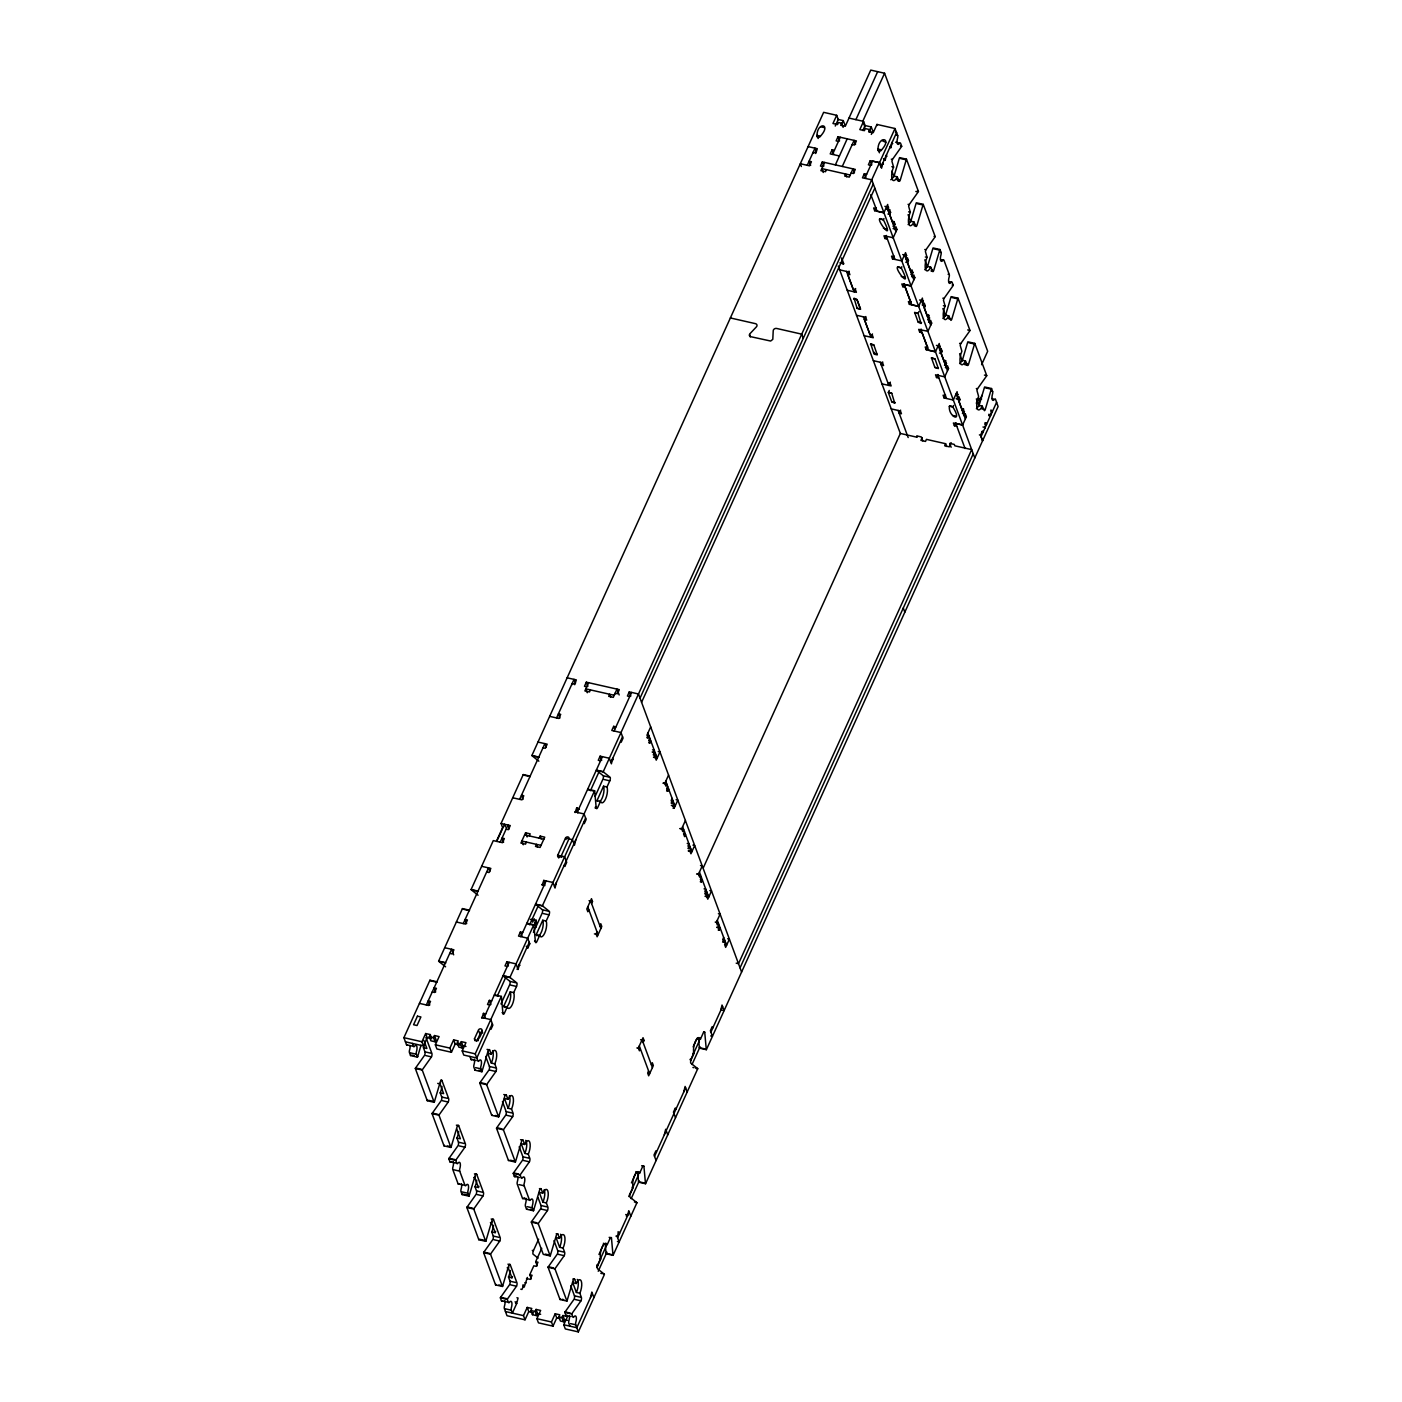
<?xml version="1.0" encoding="UTF-8"?>
<svg xmlns="http://www.w3.org/2000/svg" width="1402" height="1402" viewBox="0 0 1402 1402"><rect width="100%" height="100%" fill="white"/><g stroke="black" fill="none" stroke-linecap="round" stroke-linejoin="round"><path stroke-width="1.5" d="M730.372 317.956L755.45 323.652A2.541 2.05 -20.3 0 1 756.361 326.911L749.597 334.097L750.42 336.62L770.644 341.036L772.8 339.354L773.221 330.732A2.541 2.05 -20.3 0 1 776.638 328.454L801.716 334.149L803.276 338.32M410.067 1045.594A5.065 1.858 -77.2 0 1 409.577 1049.958A2.541 0.929 -77.2 0 0 409.437 1052.639L410.541 1055.566L417.445 1057.143A2.541 0.929 -77.2 0 0 417.691 1056.495L421.021 1045.244M424.543 1044.578A8.885 3.26 -77.2 0 1 423.439 1047.697L424.981 1051.868A2.541 0.929 -77.2 0 1 424.561 1055.32L415.605 1067.956A2.541 0.929 -77.2 0 0 415.325 1068.482L427.277 1100.728L434.182 1102.305A2.541 0.929 -77.2 0 0 434.427 1101.657L440.491 1081.187A2.541 0.929 -77.2 0 1 441.928 1080.521L448.64 1098.59A2.541 0.929 -77.2 0 1 448.219 1102.042L439.264 1114.678A2.541 0.929 -77.2 0 0 438.966 1115.203L450.936 1147.449L444.031 1145.89L432.061 1113.644A2.541 0.929 -77.2 0 1 432.359 1113.1L441.315 1100.482A2.541 0.929 -77.2 0 0 441.735 1097.03L440.175 1092.859A8.885 3.26 -77.2 0 0 441.963 1086.34M450.936 1147.449A2.541 0.929 -77.2 0 0 451.181 1146.818L457.227 1126.349A2.541 0.929 -77.2 0 1 458.682 1125.683L465.376 1143.752A2.541 0.929 -77.2 0 1 464.956 1147.204L456 1159.84A2.541 0.929 -77.2 0 0 455.72 1160.365L456.807 1163.292A2.541 0.929 -77.2 0 0 457.595 1163.59L458.542 1162.538A5.065 1.858 -77.2 0 1 460.207 1167.007L459.681 1169.215A2.541 0.929 -77.2 0 0 459.716 1171.161L464.991 1185.356A2.541 0.929 -77.2 0 0 465.779 1185.654L466.726 1184.602A5.065 1.858 -77.2 0 1 468.391 1189.071L467.865 1191.279A2.541 0.929 -77.2 0 0 467.9 1193.225L468.987 1196.169L462.082 1194.592L460.995 1191.665A2.541 0.929 -77.2 0 1 460.96 1189.72L461.486 1187.512A5.065 1.858 -77.2 0 0 461.398 1183.621M474.297 1059.211A5.065 1.858 -77.2 0 1 474.034 1064.574A2.541 0.929 -77.2 0 0 473.894 1067.255L474.98 1070.182L481.885 1071.759A2.541 0.929 -77.2 0 0 482.13 1071.11L488.176 1050.641A2.541 0.929 -77.2 0 1 489.631 1049.975L491.173 1054.146A8.885 3.26 -77.2 0 1 496.255 1051.815A8.885 3.26 -77.2 0 1 494.783 1063.873L496.343 1068.044A2.541 0.929 -77.2 0 1 495.922 1071.496L486.967 1084.132A2.541 0.929 -77.2 0 0 486.669 1084.657L498.639 1116.903L491.734 1115.344L479.764 1083.098A2.541 0.929 -77.2 0 1 480.062 1082.554L489.018 1069.936A2.541 0.929 -77.2 0 0 489.438 1066.484L485.705 1056.442M468.987 1196.169A2.541 0.929 -77.2 0 0 469.232 1195.52L475.296 1175.051A2.541 0.929 -77.2 0 1 476.733 1174.385L483.445 1192.454A2.541 0.929 -77.2 0 1 483.024 1195.906L474.069 1208.542A2.541 0.929 -77.2 0 0 473.771 1209.067L485.74 1241.313L478.836 1239.754L466.866 1207.508A2.541 0.929 -77.2 0 1 467.164 1206.964L476.119 1194.346A2.541 0.929 -77.2 0 0 476.54 1190.894L474.98 1186.723A8.885 3.26 -77.2 0 0 476.768 1180.204M498.639 1116.903A2.541 0.929 -77.2 0 0 498.884 1116.272L504.93 1095.803A2.541 0.929 -77.2 0 1 506.385 1095.137L507.927 1099.308A8.885 3.26 -77.2 0 1 512.992 1096.977A8.885 3.26 -77.2 0 1 511.537 1109.035L513.079 1113.206A2.541 0.929 -77.2 0 1 512.659 1116.658L503.704 1129.293A2.541 0.929 -77.2 0 0 503.423 1129.819L515.375 1162.065L508.47 1160.505L496.518 1128.259A2.541 0.929 -77.2 0 1 496.799 1127.716L505.754 1115.098A2.541 0.929 -77.2 0 0 506.175 1111.646L502.459 1101.604M485.74 1241.313A2.541 0.929 -77.2 0 0 485.986 1240.682L492.032 1220.213A2.541 0.929 -77.2 0 1 493.486 1219.547L500.181 1237.616A2.541 0.929 -77.2 0 1 499.76 1241.068L490.805 1253.703A2.541 0.929 -77.2 0 0 490.525 1254.229L502.477 1286.475L495.572 1284.915L483.62 1252.652A2.541 0.929 -77.2 0 1 483.9 1252.126L492.856 1239.491A2.541 0.929 -77.2 0 0 493.276 1236.056L491.734 1231.885A8.885 3.26 -77.2 0 0 493.522 1225.366M502.477 1286.475A2.541 0.929 -77.2 0 0 502.722 1285.827L508.786 1265.375A2.541 0.929 -77.2 0 1 510.223 1264.709L516.935 1282.777A2.541 0.929 -77.2 0 1 516.514 1286.23L507.559 1298.848A2.541 0.929 -77.2 0 0 507.261 1299.391L508.348 1302.318A2.541 0.929 -77.2 0 0 509.469 1302.265A5.065 1.858 -77.2 0 1 511.677 1302.143A5.065 1.858 -77.2 0 1 511.415 1307.505A2.541 0.929 -77.2 0 0 511.274 1310.187L512.361 1313.113L516.707 1303.509L518.057 1298.007L516.917 1297.761M525.855 1198.237A5.065 1.858 -77.2 0 1 525.925 1202.127L525.399 1204.336A2.541 0.929 -77.2 0 0 525.452 1206.281L526.539 1209.207L533.443 1210.767A2.541 0.929 -77.2 0 0 533.689 1210.136L539.735 1189.667A2.541 0.929 -77.2 0 1 541.19 1189.001L542.732 1193.172A8.885 3.26 -77.2 0 1 547.796 1190.841A8.885 3.26 -77.2 0 1 546.342 1202.898L547.884 1207.069A2.541 0.929 -77.2 0 1 547.463 1210.522L538.508 1223.157A2.541 0.929 -77.2 0 0 538.228 1223.683L550.18 1255.929L543.275 1254.369L531.323 1222.123A2.541 0.929 -77.2 0 1 531.603 1221.58L540.559 1208.962A2.541 0.929 -77.2 0 0 540.979 1205.51L538 1197.483M893.775 177.038L899.33 158.268A2.541 0.929 -77.2 0 1 899.576 157.62L906.481 159.197L918.433 191.443A2.541 0.929 -77.2 0 1 918.152 191.969L909.197 204.604A2.541 0.929 -77.2 0 0 908.689 206.462L910.319 212.228A8.868 3.242 -77.2 0 0 908.864 224.285A8.868 3.242 -77.2 0 0 913.929 221.954L916.119 226.511A2.541 0.929 -77.2 0 0 916.926 225.459L922.989 204.99A2.541 0.929 -77.2 0 1 923.235 204.341L916.33 202.782A2.541 0.929 -77.2 0 0 916.084 203.43L910.529 222.182M906.481 159.197A2.541 0.929 -77.2 0 0 906.235 159.846L900.189 180.297A2.541 0.929 -77.2 0 1 899.365 181.349L897.192 176.792L893.74 176.021L891.935 171.149M927.265 267.344L932.821 248.592A2.541 0.929 -77.2 0 1 933.066 247.944L939.971 249.503L941.057 252.448A2.541 0.929 -77.2 0 1 940.917 255.129A5.082 1.858 -77.2 0 0 940.654 260.492A5.082 1.858 -77.2 0 0 942.863 260.369L943.196 260.018A2.541 0.929 -77.2 0 1 943.984 260.299L949.242 274.512A2.541 0.929 -77.2 0 1 949.101 277.193A5.082 1.858 -77.2 0 0 948.839 282.556A5.082 1.858 -77.2 0 0 951.047 282.433L951.38 282.082A2.541 0.929 -77.2 0 1 952.168 282.38L953.255 285.307A2.541 0.929 -77.2 0 1 952.957 285.833L944.002 298.468A2.541 0.929 -77.2 0 0 943.493 300.326L945.123 306.092A8.868 3.242 -77.2 0 0 943.669 318.149A8.868 3.242 -77.2 0 0 948.733 315.818L950.924 320.375A2.541 0.929 -77.2 0 0 951.73 319.323L957.794 298.854A2.541 0.929 -77.2 0 1 958.039 298.205L951.134 296.646A2.541 0.929 -77.2 0 0 950.889 297.294L945.334 316.046M939.971 249.503A2.541 0.929 -77.2 0 0 939.726 250.152L933.679 270.621A2.541 0.929 -77.2 0 1 932.856 271.673L930.683 267.116L927.23 266.327L924.812 259.843M962.087 361.208L967.625 342.456A2.541 0.929 -77.2 0 1 967.871 341.808L974.776 343.367L986.745 375.631A2.541 0.929 -77.2 0 1 986.447 376.157L977.492 388.792A2.541 0.929 -77.2 0 0 976.984 390.65L978.614 396.415A8.868 3.242 -77.2 0 0 977.159 408.473A8.868 3.242 -77.2 0 0 982.224 406.142L984.414 410.698A2.541 0.929 -77.2 0 0 985.22 409.647L991.284 389.178A2.541 0.929 -77.2 0 1 991.529 388.529L984.625 386.97A2.541 0.929 -77.2 0 0 984.379 387.618L978.824 406.37M974.776 343.367A2.541 0.929 -77.2 0 0 974.53 344.016L968.484 364.485A2.541 0.929 -77.2 0 1 967.66 365.536L965.487 360.98L962.035 360.191L959.634 353.707M474.454 1038.829C476.855 1044.805 482.498 1032.888 481.902 1030.785A1.91 1.542 -20.3 0 0 480.868 1028.858A1.91 1.542 -20.3 0 0 478.45 1030.014L474.454 1038.829L475.225 1040.915M407.316 1045.068A2.541 0.929 -77.2 0 1 406.527 1044.77L403.899 1037.673L429.958 980.191L436.863 981.768A2.541 0.929 -77.2 0 1 436.986 982.241M445.591 966.819L438.808 961.422A2.541 0.929 -77.2 0 1 438.633 961.106L462.45 908.601L469.355 910.161A2.541 0.929 -77.2 0 1 469.46 910.652M478.064 895.23L471.282 889.832A2.541 0.929 -77.2 0 1 471.107 889.516L493.294 840.604L502.494 842.69L504.352 838.589L502.056 838.063L503.598 842.234M496.553 840.972L502.599 827.636L501.057 823.465L523.244 774.57L530.149 776.13A2.541 0.929 -77.2 0 1 530.254 776.62M538.859 761.181L532.094 755.783A2.541 0.929 -77.2 0 1 531.901 755.485L823.64 112.335L836.696 115.297L838.238 119.468L835.259 126.04M496.746 841.393L504.51 824.253L505.544 827.04M426.348 1004.971L451.602 949.277L453.67 954.832M463.273 923.567L488.527 867.873L489.911 871.588M500.199 842.181L507.962 825.042L509.347 828.74M519.634 799.333L544.887 743.638L546.254 747.354M556.541 717.947L574.031 679.392L575.468 683.247M807.237 165.313L815 148.174L816.385 151.872M820.45 136.169L816.998 135.398A1.91 1.542 -20.3 0 0 818.014 137.326A1.91 1.542 -20.3 0 0 820.45 136.169C832.034 123.674 817.173 121.536 816.998 135.398L818.155 138.518M574.732 684.719L576.345 679.9L567.127 677.814M815.701 153.501L817.313 148.7L808.095 146.597M836.696 115.297L832.963 123.516L837.555 124.55L838.501 122.5L841.603 123.201L843.145 127.372M405.441 1041.844L423.474 1045.927L421.932 1041.756L425.665 1033.537L430.256 1034.571L431.29 1037.357M610.641 697.039L609.625 694.253L608.678 696.303L613.287 697.355L615.145 693.236L617.458 693.762L619.316 689.644L586.334 682.178L584.459 686.279L586.772 686.805M851.154 172.989L853.45 173.515L855.308 169.397L822.326 161.931L820.45 166.032L822.764 166.558M841.603 123.201L840.674 125.269L845.266 126.303L870.765 70.1L884.574 73.237L987.674 351.271L981.593 364.713M423.474 1045.927L427.207 1037.708L425.665 1033.537M841.796 123.902L843.285 120.607L837.695 119.345M588.612 682.686L584.897 690.923L589.506 691.957L590.435 689.907M824.604 162.439L820.889 170.676L825.498 171.71L826.426 169.66M492.347 1023.758L476.803 1058.019L463.747 1055.058L462.204 1050.887L465.937 1042.667L461.328 1041.633L462.87 1045.804L461.941 1047.855L458.84 1047.154L457.297 1042.983L458.226 1040.915L453.617 1039.881L455.177 1044.052L451.444 1052.271L436.898 1048.976L435.356 1044.805L439.089 1036.586L434.48 1035.535L436.022 1039.706L435.093 1041.756L430.87 1040.81L429.327 1036.639L430.256 1034.571M834.383 150.294L832.087 149.769L830.212 153.887L839.43 155.972M852.241 144.511L854.537 145.037L856.412 140.919L837.993 136.748L836.135 140.866L838.431 141.392M832.525 154.413L840.289 137.273M529.237 835.907L530.184 833.857L525.575 832.806L520.913 843.093L525.522 844.144L526.451 842.076M435.093 1041.756L433.551 1037.585L434.48 1035.535M835.382 164.893L847.194 138.833M855.903 119.643L877.67 71.66M842.287 166.452L854.098 140.41L855.553 144.301M884.574 73.237L862.808 121.22L864.981 127.056M848.999 118.083L863.544 121.378L859.812 129.597L864.421 130.649L865.349 128.598L869.573 129.545L870.607 132.331M539.227 838.168L540.156 836.118L544.747 837.169L540.085 847.439L535.494 846.405L536.423 844.337L537.457 847.123M862.843 130.491L865.087 125.549L863.544 121.378M451.444 1052.271L449.902 1048.1L453.617 1039.881M869.573 129.545L868.644 131.613L873.236 132.647L876.969 124.427L895.002 128.511L897.683 135.486A2.541 0.929 -77.2 0 1 897.56 138.167A5.082 1.858 -77.2 0 0 897.28 143.53A5.082 1.858 -77.2 0 0 899.506 143.407A2.541 0.929 -77.2 0 1 900.61 143.355L901.696 146.281A2.541 0.929 -77.2 0 1 901.398 146.807L892.443 159.442A2.541 0.929 -77.2 0 0 891.935 161.3L893.582 167.066A8.868 3.242 -77.2 0 0 892.128 179.123A8.868 3.242 -77.2 0 0 897.192 176.792M869.03 131.876L871.255 126.951L865.034 125.532M871.308 134.417L872.815 131.122L871.255 126.951M461.941 1047.855L460.399 1043.684L461.328 1041.633M481.85 1018.185L483.445 1013.383L485.758 1013.909M491.664 1000.888L489.368 1000.362L487.493 1004.463L489.789 1004.989M516.97 969.185L518.127 969.448L516.059 963.893L506.858 961.807L504.983 965.908L507.279 966.434M522.683 932.505L520.37 931.979L518.512 936.098L527.713 938.183L529.781 943.739L527.906 947.857L526.766 947.594M542.171 885.205L543.766 880.403L552.984 882.489L555.034 888.062L556.384 882.559M575.118 812.564L576.73 807.745L579.412 809.322M612.744 758.324L611.395 763.827L609.327 758.254L600.126 756.169L598.268 760.287L600.564 760.813M615.951 726.867L613.655 726.359L611.78 730.46L620.998 732.563L623.049 738.118L621.191 742.236L620.683 740.834M741.588 972.042L638.488 693.99L629.27 691.905L627.413 696.023L629.708 696.549M866.646 174.234L864.333 173.725L862.475 177.826L871.746 179.789L974.793 457.963M882.927 162.72L881.578 168.222L879.51 162.65L870.239 160.704L868.381 164.805L870.677 165.331M483.883 1018.01L509.154 962.315M520.808 936.624L546.079 880.929M557.733 855.22L565.514 838.081A1.91 1.542 -20.3 0 1 567.933 836.941A1.91 1.542 -20.3 0 1 568.967 838.869L561.186 856.009A1.91 1.542 -20.3 0 1 558.767 857.165A1.91 1.542 -20.3 0 1 557.733 855.22L564.638 856.797L566.706 862.353L564.831 866.471L564.323 865.069M577.168 812.389L602.422 756.694M614.094 730.985L631.583 692.43M864.841 178.229L872.605 161.09L879.51 162.65L880.999 166.961L896.597 132.559L895.457 132.296M881.507 149.874L878.055 149.103A1.91 1.542 -20.3 0 0 879.019 151.153A1.91 1.542 -20.3 0 0 881.437 150.014C893.021 137.501 878.16 135.381 877.985 149.225L879.422 152.8M544.852 885.608L543.766 880.403M577.817 812.95L576.73 807.745M476.733 1041.371L481.009 1031.96M497.552 995.49L506.227 976.353M529.606 924.812L538.578 905.026M590.452 790.693L599.425 770.907M534.232 918.731L532.672 922.166L531.638 919.379M481.885 1071.759L480.798 1068.815A2.541 0.929 -77.2 0 1 480.939 1066.133A5.065 1.858 -77.2 0 0 481.201 1060.771A5.065 1.858 -77.2 0 0 478.993 1060.893A2.541 0.929 -77.2 0 1 477.889 1060.963L475.243 1053.848L501.32 996.384L494.415 994.807A2.541 0.929 -77.2 0 1 494.52 995.297L498.358 996.174M513.728 992.616L510.275 991.827L503.739 1006.233L507.191 1007.004A8.885 3.26 -77.2 0 0 512.256 1004.673A8.885 3.26 -77.2 0 0 513.728 992.616L516.514 986.447A2.541 0.929 -77.2 0 0 516.935 982.995L510.17 977.597A2.541 0.929 -77.2 0 1 509.977 977.299L533.794 924.777L526.889 923.217A2.541 0.929 -77.2 0 1 526.994 923.708L532.76 925.005M536.16 926.95L534.653 922.884L536.055 919.8M546.202 921.026L542.749 920.238L536.212 934.626L539.665 935.414A8.885 3.26 -77.2 0 0 544.747 933.084A8.885 3.26 -77.2 0 0 546.202 921.026L549.006 914.858A2.541 0.929 -77.2 0 0 549.409 911.405L542.644 906.007A2.541 0.929 -77.2 0 1 542.451 905.692L594.588 790.746L587.683 789.186A2.541 0.929 -77.2 0 1 587.806 789.659L593.554 790.973M606.996 786.978L603.543 786.207L597.024 800.595L600.477 801.383A8.885 3.26 -77.2 0 0 605.541 799.052A8.885 3.26 -77.2 0 0 606.996 786.978L609.8 780.809A2.541 0.929 -77.2 0 0 610.221 777.374L603.438 771.976A2.541 0.929 -77.2 0 1 603.263 771.661L895.002 128.511M500.952 1003.972L509.609 984.887A2.541 0.929 -77.2 0 0 510.03 981.435L503.265 976.037A2.541 0.929 -77.2 0 1 503.073 975.722L509.977 977.299M533.426 932.383L542.101 913.28A2.541 0.929 -77.2 0 0 542.504 909.828L535.739 904.448A2.541 0.929 -77.2 0 1 535.546 904.132L542.451 905.692M595.096 796.441L602.895 779.249A2.541 0.929 -77.2 0 0 603.316 775.797L596.533 770.399A2.541 0.929 -77.2 0 1 596.358 770.101L603.263 771.661M517.601 968.063L529.255 942.354M554.526 886.66L585.615 818.12M610.886 762.425L622.541 736.733M640.031 698.161L873.236 184.083M518.127 969.448L519.476 963.945M883.996 160.073L885.153 160.336L886.502 154.833M889.744 147.403L890.901 147.648L892.25 142.145M641.573 702.332L874.778 188.254M507.191 1007.004L504.405 1013.173A2.541 0.929 -77.2 0 1 502.95 1013.839L501.425 996.857A2.541 0.929 -77.2 0 0 501.32 996.384M539.665 935.414L536.878 941.583A2.541 0.929 -77.2 0 1 535.424 942.249L533.899 925.267A2.541 0.929 -77.2 0 0 533.794 924.777M600.477 801.383L597.673 807.552A2.541 0.929 -77.2 0 1 596.218 808.218L595.079 807.955M888.412 209.301L889.569 209.564L888.623 211.632L887.676 204.464L883.873 212.824L874.673 210.738L876.075 207.654M847.229 290.249L856.429 292.335L855.395 289.548L853.099 289.04L847.614 274.214L849.016 271.129M650.686 726.902L646.953 735.121L647.987 737.908L646.83 737.645M647.987 737.908L648.916 735.857L647.759 735.594M883.348 219.921C869.643 211.614 897.473 248.101 883.4 219.799L883.961 218.554M649.774 738.171L648.846 740.221L649.88 743.007L648.723 742.745M855.641 288.532L854.151 291.809L846.58 271.427M649.88 743.007L650.808 740.939L649.073 740.554M892.881 221.358L894.02 221.621L893.092 223.672L889.657 214.401L890.585 212.35L889.569 209.564M887.291 239.059L884.977 238.533L886.379 235.448M653.192 754.784L654.348 755.047L653.314 752.278L654.243 750.21L652.526 749.825M654.348 755.047L655.277 752.997L654.121 752.734M893.162 237.849L896.947 229.49L895.913 226.721L894.984 228.771L894.125 226.458L895.054 224.39L894.02 221.621M658.239 751.525L659.956 751.928L656.241 760.147L655.207 757.378L656.136 755.31M588.77 909.688L587.841 911.756L586.807 908.969L591.486 898.682L592.503 901.468L591.574 903.519M864.088 335.674L873.288 337.759L872.254 334.973L869.959 334.447L864.438 319.621L865.84 316.537M901.819 260.895L892.548 258.932L893.95 255.847M597.024 931.944L596.095 933.995L597.129 936.781L601.791 926.494L600.757 923.708L599.828 925.776M662.953 783.175L666.791 784.051L665.862 786.101L664.828 783.315L668.561 775.096M901.749 261.017L905.534 252.658L906.568 255.444L905.639 257.495L906.498 259.826L907.427 257.758L908.461 260.544L907.532 262.595L910.967 271.865L911.896 269.815L912.93 272.584L912.001 274.652L912.86 276.965L911.703 276.702M901.223 268.115L901.837 266.748M872.482 333.939L870.992 337.234L863.422 316.834M667.65 786.364L666.721 788.415L667.755 791.201L666.598 790.938M667.755 791.201L668.684 789.151L666.949 788.748M922.183 304.97L923.34 305.233L922.376 298.083L918.608 306.442L909.407 304.339L908.373 301.57L910.669 302.096L905.166 287.252L902.853 286.727L904.255 283.642M672.119 798.404L671.19 800.472L672.206 803.241L671.067 802.978M874.445 352.358L874.392 354.233L877.266 354.881L873.814 344.91L870.695 343.7L873.884 353.602L877.337 354.373M672.206 803.241L673.153 801.19L671.996 800.928M672.96 808.078L674.099 808.341L673.083 805.572L674.012 803.504M912.86 276.965L913.789 274.915L914.823 277.684L911.037 286.043L901.819 283.958L902.853 286.727M674.099 808.341L677.832 800.121L676.115 799.736M882.699 361.944L881.297 365.028L883.593 365.554L882.559 362.785L873.358 360.682M909.407 304.339L910.809 301.255M679.795 828.582L683.633 829.458L682.704 831.509L681.67 828.74L685.42 820.52M919.011 311.472L918.082 313.522L921.061 323.494L918.17 322.215L914.612 312.383L917.977 313.329L914.63 312.751M684.491 831.772L683.563 833.84L684.579 836.608L685.525 834.558L683.79 834.172M923.34 305.233L924.268 303.183L925.302 305.951L924.374 308.019L927.809 317.29L928.737 315.222L927.581 314.959M890.358 382.133L888.85 385.427L880.263 362.259M889.254 390.457L888.325 392.525L891.76 401.796L894.756 403.268L891.672 393.103L888.29 392.332L891.777 393.296M939.953 348.327L941.11 348.59L940.181 350.64L939.217 343.49L935.432 351.849L926.231 349.764L925.197 346.977L927.493 347.503L922.008 332.677L919.712 332.151L921.114 329.067M687.909 848.403L689.048 848.666L689.994 846.598L688.838 846.352M928.545 322.127L929.701 322.372L928.737 315.222M692.956 845.143L694.673 845.529L690.941 853.765L689.907 850.979L690.853 848.929M929.701 322.372L930.63 320.322L931.664 323.108L927.896 331.468M926.231 349.764L927.633 346.68M900.575 410.138L899.173 413.222L901.468 413.748L900.434 410.979L891.234 408.876M696.636 874.007L700.474 874.866L699.545 876.933L698.511 874.147L702.244 865.928L700.509 865.525M703.296 867.82L900.347 433.446L838.256 266.012M538.088 1258.155L533.005 1254.107A2.541 0.929 -77.2 0 1 533.426 1250.654L538.631 1239.193M700.281 881.77L701.421 882.033L702.367 879.965L700.632 879.58M944.422 360.384L945.579 360.647L944.65 362.697L941.215 353.427L942.144 351.376L941.11 348.59M522.666 1285.073L523.805 1285.336L521.947 1289.454L520.79 1289.192M527.397 1277.45L524.33 1286.721L523.174 1286.458M938.832 378.084L936.536 377.559L937.938 374.474M531.323 1278.904L529.763 1274.733L533.812 1265.813L536.107 1266.339L537.982 1262.221L535.669 1261.712L541.75 1248.306M704.75 893.81L705.889 894.073L706.836 892.022L705.679 891.76M945.386 367.534L946.543 367.797L945.579 360.647M709.798 890.55L711.515 890.953L707.782 899.173L706.748 896.386L707.695 894.336L706.538 894.073M946.543 367.797L947.472 365.729L948.506 368.516L944.72 376.875L935.502 374.79L936.536 377.559M643.132 1042.545L644.061 1040.494L643.027 1037.708L638.366 1047.995L639.4 1050.781L640.328 1048.714L636.876 1047.942M504.773 1300.565A5.065 1.858 -77.2 0 1 504.51 1305.928A2.541 0.929 -77.2 0 0 504.37 1308.609L506.998 1315.724L525.031 1319.808L523.489 1315.637L527.222 1307.418L531.814 1308.452L530.885 1310.519L532.427 1314.69L536.651 1315.637L537.579 1313.586L536.037 1309.415L540.646 1310.449L536.913 1318.686L538.456 1322.857L553.001 1326.152L556.734 1317.933L555.192 1313.762L559.784 1314.796L558.855 1316.864L560.397 1321.017L563.499 1321.736L564.445 1319.668L562.885 1315.497L567.495 1316.548L563.762 1324.767L565.304 1328.938L578.36 1331.9L604.42 1274.436A2.541 0.929 -77.2 0 0 604.244 1274.12L597.462 1268.722A2.541 0.929 -77.2 0 1 597.883 1265.27L600.669 1259.101A8.885 3.26 -77.2 0 1 602.141 1247.044A8.885 3.26 -77.2 0 1 607.206 1244.713L610.01 1238.544A2.541 0.929 -77.2 0 1 611.447 1237.878L612.972 1254.86A2.541 0.929 -77.2 0 0 613.077 1255.333L606.172 1253.774A2.541 0.929 -77.2 0 1 606.067 1253.283L605.313 1244.801M922.148 437.634L920.904 440.368L925.513 441.42L926.442 439.369L945.631 443.715L946.648 446.502M525.031 1319.808L528.764 1311.589L527.222 1307.418M956.9 398.589L958.057 398.834L957.093 391.684L953.307 400.043L944.107 397.958L945.491 394.873M532.427 1314.69L533.356 1312.622M536.651 1315.637L535.108 1311.466L536.037 1309.415M648.583 1070.97L647.654 1073.021L648.67 1075.807L653.35 1065.52L652.316 1062.734L651.369 1064.801M717.193 922.814L718.35 923.077L717.403 925.127L716.369 922.341L720.102 914.122L718.385 913.736M952.834 407.001L949.382 406.23C948.032 416.797 963.507 423.825 952.834 407.001L953.535 405.458M718.157 929.964L719.296 930.227L718.262 927.441L719.208 925.39M958.057 398.834L958.986 396.784L960.019 399.57L959.091 401.62L962.526 410.891L963.454 408.841L962.298 408.578M719.296 930.227L720.225 928.159L716.772 927.388M945.631 443.715L944.685 445.766L949.294 446.817L951.152 442.699M956.707 426.278L954.412 425.752L955.813 422.668M723.677 937.43L722.731 939.498L723.765 942.267L722.608 942.004M553.001 1326.152L551.459 1321.981L555.192 1313.762M723.765 942.267L724.694 940.216L723.555 939.953M964.19 413.678L965.347 413.94L964.401 415.991L963.454 408.841M954.412 425.752L953.378 422.983L962.578 425.069L966.381 416.709L965.347 413.94M976.283 403.233L978.526 398.308L981.61 398.992M563.499 1321.736L561.957 1317.565L562.885 1315.497M978.298 403.496L982.031 395.276M598.969 1254.475L603.754 1243.924A8.885 3.26 -77.2 0 0 603.403 1243.223M631.443 1182.885L636.228 1172.335A8.885 3.26 -77.2 0 0 635.895 1171.634M693.114 1046.926L697.039 1038.304L700.492 1039.075L703.278 1032.906A2.541 0.929 -77.2 0 1 704.733 1032.24L706.257 1049.222A2.541 0.929 -77.2 0 0 706.363 1049.712L699.458 1048.135A2.541 0.929 -77.2 0 1 699.353 1047.662L698.582 1039.162M596.691 1267.11L606.242 1246.045M628.727 1196.502L638.593 1174.736M690.467 1060.385L699.423 1040.617M637.787 1173.211L638.541 1181.693A2.541 0.929 -77.2 0 0 638.646 1182.184L645.551 1183.744A2.541 0.929 -77.2 0 1 645.446 1183.253L643.921 1166.271A2.541 0.929 -77.2 0 0 642.484 1166.937L639.68 1173.106A8.885 3.26 -77.2 0 0 634.615 1175.437A8.885 3.26 -77.2 0 0 633.161 1187.512L630.357 1193.68A2.541 0.929 -77.2 0 0 629.936 1197.115L636.718 1202.513A2.541 0.929 -77.2 0 1 636.894 1202.828L613.077 1255.333M645.551 1183.744L697.705 1068.797A2.541 0.929 -77.2 0 0 697.513 1068.482L690.73 1063.084A2.541 0.929 -77.2 0 1 691.151 1059.649L693.955 1053.48A8.885 3.26 -77.2 0 1 695.41 1041.406A8.885 3.26 -77.2 0 1 700.492 1039.075M598.233 1271.264L606.926 1252.144M631.163 1198.692L639.242 1180.887M692.01 1064.556L700.089 1046.768M617.441 1241.541L619.158 1241.944L617.09 1236.371L618.965 1232.27L617.809 1232.007M626.256 1215.92L627.413 1216.182L628.762 1210.68L630.812 1216.235M982.609 440.701L980.559 435.146L982.416 431.027L982.942 432.429L981.786 432.166M984.642 428.644L985.992 423.141L984.852 422.896M988.673 415.588L990.39 415.973L991.74 410.471L990.601 410.208M592.345 1293.45L576.8 1327.729L563.762 1324.767M617.616 1237.773L629.27 1212.064M654.541 1156.37L685.631 1087.829M710.902 1032.135L722.556 1006.426M740.046 967.871L973.233 453.792M996.612 402.269L981.014 436.653L982.557 440.824M706.363 1049.712L998.101 406.562L995.525 399.325A2.541 0.929 -77.2 0 0 994.737 399.044L994.421 399.395A5.082 1.858 -77.2 0 1 992.213 399.517A5.082 1.858 -77.2 0 1 992.476 394.155A2.541 0.929 -77.2 0 0 992.616 391.473L991.529 388.529M930.683 267.116A8.885 3.26 -77.2 0 1 925.6 269.447A8.885 3.26 -77.2 0 1 927.072 257.372L925.425 251.624A2.541 0.929 -77.2 0 1 925.933 249.766L934.906 237.131A2.541 0.929 -77.2 0 0 935.187 236.605L923.235 204.359M425.928 1037.375L431.886 1053.428A2.541 0.929 -77.2 0 1 431.465 1056.88L422.51 1069.516A2.541 0.929 -77.2 0 0 422.23 1070.041L434.182 1102.305M965.487 360.98A8.868 3.242 -77.2 0 1 960.423 363.311A8.868 3.242 -77.2 0 1 961.877 351.254L960.23 345.488A2.541 0.929 -77.2 0 1 960.738 343.63L969.711 330.995A2.541 0.929 -77.2 0 0 969.991 330.469L958.039 298.223M451.006 1161.662L450.69 1162.013A2.541 0.929 -77.2 0 1 449.902 1161.732L448.815 1158.788A2.541 0.929 -77.2 0 1 449.096 1158.262L458.051 1145.627A2.541 0.929 -77.2 0 0 458.472 1142.192L456.929 1138.021A8.885 3.26 -77.2 0 0 458.699 1131.502M516.094 1175.595L515.13 1176.629A2.541 0.929 -77.2 0 1 514.341 1176.348L513.255 1173.404A2.541 0.929 -77.2 0 1 513.553 1172.878L522.508 1160.243A2.541 0.929 -77.2 0 0 522.928 1156.808L519.196 1146.766M528.274 1154.197L524.821 1153.408L521.211 1143.681L524.663 1144.47A8.885 3.26 -77.2 0 1 529.746 1142.139A8.885 3.26 -77.2 0 1 528.274 1154.197L529.833 1158.367A2.541 0.929 -77.2 0 1 529.413 1161.82L520.457 1174.455A2.541 0.929 -77.2 0 0 520.16 1174.981L521.246 1177.908A2.541 0.929 -77.2 0 0 522.035 1178.188L522.999 1177.154A5.065 1.858 -77.2 0 1 524.646 1181.623L524.12 1183.831A2.541 0.929 -77.2 0 0 524.173 1185.777L529.43 1199.972A2.541 0.929 -77.2 0 0 530.219 1200.27L531.183 1199.218A5.065 1.858 -77.2 0 1 532.83 1203.687L532.304 1205.895A2.541 0.929 -77.2 0 0 532.357 1207.841L533.443 1210.767M507.209 1302.055L501.443 1300.758L500.356 1297.814A2.541 0.929 -77.2 0 1 500.654 1297.288L509.609 1284.653A2.541 0.929 -77.2 0 0 510.03 1281.218L508.488 1277.047A8.885 3.26 -77.2 0 0 510.258 1270.527M578.36 1331.9L575.714 1324.802A2.541 0.929 -77.2 0 1 575.854 1322.121A5.065 1.858 -77.2 0 0 576.117 1316.758A5.065 1.858 -77.2 0 0 573.909 1316.881A2.541 0.929 -77.2 0 1 572.805 1316.934L571.718 1314.007A2.541 0.929 -77.2 0 1 571.998 1313.464L580.954 1300.846A2.541 0.929 -77.2 0 0 581.374 1297.393L579.832 1293.222A8.885 3.26 -77.2 0 0 581.287 1281.165A8.885 3.26 -77.2 0 0 576.222 1283.496L574.68 1279.325A2.541 0.929 -77.2 0 0 573.225 1279.991L567.179 1300.443A2.541 0.929 -77.2 0 1 566.934 1301.091L560.029 1299.531L548.059 1267.268A2.541 0.929 -77.2 0 1 548.357 1266.742L557.313 1254.107A2.541 0.929 -77.2 0 0 557.733 1250.672L554 1240.63M563.078 1248.06L559.626 1247.272L556.033 1237.545L559.486 1238.334A8.885 3.26 -77.2 0 1 564.55 1236.003A8.885 3.26 -77.2 0 1 563.078 1248.06L564.638 1252.231A2.541 0.929 -77.2 0 1 564.217 1255.684L555.262 1268.319A2.541 0.929 -77.2 0 0 554.964 1268.845L566.934 1301.091M571.07 1316.548L565.9 1315.374L564.813 1312.43A2.541 0.929 -77.2 0 1 565.094 1311.904L574.049 1299.268A2.541 0.929 -77.2 0 0 574.47 1295.834L570.754 1285.792M459.19 1183.744L458.875 1184.077A2.541 0.929 -77.2 0 1 458.086 1183.796L452.811 1169.601A2.541 0.929 -77.2 0 1 452.776 1167.656L453.302 1165.43A5.065 1.858 -77.2 0 0 453.214 1161.539M524.278 1197.659L523.314 1198.692A2.541 0.929 -77.2 0 1 522.525 1198.412L517.268 1184.199A2.541 0.929 -77.2 0 1 517.215 1182.272L517.741 1180.046A5.065 1.858 -77.2 0 0 517.881 1177.172M896.544 135.223L897.683 135.486M895.615 142.215L899.453 143.092M820.889 126.828L824.341 127.6M881.928 140.533L885.766 142.356M891.619 143.284L892.759 143.547M900.54 146.018L901.696 146.281M900.487 158.531L906.235 159.828M885.871 155.955L887.01 156.218M891.304 159.18L892.443 159.442M883.488 158.689L885.153 160.336M882.296 163.841L883.435 164.104M891.847 166.68L893.582 167.066M815.438 152.8L813.142 152.275L813.528 153.326M896.737 179.526L899.033 180.034M897.578 180.7L898.735 180.963M850.19 175.04L821.817 168.608L823.254 172.499M917.294 191.18L918.433 191.443M915.856 191.461L916.996 191.706M917.223 203.693L922.989 204.99M908.04 204.341L909.197 204.604M884.872 206.374L888.693 207.251M908.601 211.825L910.319 212.228M886.625 209.038L887.764 209.301M875.952 208.477L873.639 207.952L874.673 210.738M889.446 212.088L890.585 212.35M883.943 212.701L877.039 211.124L870.8 194.615M887.939 214.015L889.657 214.401M908.075 214.681L910.476 221.166L913.929 221.954M913.473 224.67L915.769 225.196M914.332 225.862L915.471 226.125M879.948 219.01L883.4 219.799M893.915 224.145L895.054 224.39M892.969 226.195L894.125 226.458M934.03 236.342L935.187 236.605M893.109 228.631L896.947 229.49M883.4 228.281L886.853 229.052M893.214 237.727L883.961 235.764L884.977 238.533M933.977 248.855L939.726 250.152M939.901 252.185L941.057 252.448M924.794 249.503L925.933 249.766M940.532 259.528L942.827 260.053M925.338 256.987L927.072 257.39M902.73 254.568L906.568 255.444M893.81 256.671L891.514 256.145L892.548 258.932M907.304 260.281L908.461 260.544M905.797 262.209L907.532 262.595M931.366 270.095L932.523 270.358M948.085 274.249L949.242 274.512M931.068 271.024L932.225 271.287M897.823 267.204L901.276 267.992C915.488 296.05 887.413 260.457 901.118 267.922M911.773 272.339L912.93 272.584M948.716 281.592L951.012 282.117M910.844 274.389L912.001 274.652M952.098 285.044L953.255 285.307M913.666 277.421L914.823 277.684M901.258 276.474L904.711 277.245M840.219 262.77L843.689 263.909L840.306 262.963M911.09 285.92L904.185 284.343L911.738 304.742L918.643 306.302M839.675 269.867L848.893 271.953L849.91 274.722L847.614 274.214M952.028 297.557L957.794 298.854M942.845 298.205L944.002 298.468M919.572 299.993L923.41 300.852M943.406 305.689L945.123 306.092M924.146 305.689L925.302 305.951M942.88 308.545L945.281 315.029L948.733 315.818M948.278 318.534L950.591 319.06M853.608 298.906L857.06 299.695L860.513 309.316L857.13 308.37L854.063 298.205L856.955 299.502L860.495 308.966L857.06 308.177M928.615 317.746L929.771 318.009M927.686 319.796L928.843 320.059M967.695 329.943L969.991 330.469M930.507 322.846L931.664 323.108M918.1 321.882L921.552 322.67M856.499 315.275L865.717 317.36L866.734 320.147L864.438 319.621M927.931 331.328L918.678 329.365L919.712 332.151M968.782 342.719L974.53 344.016M959.599 343.367L960.738 343.63M936.413 345.4L940.251 346.276M940.987 351.113L942.144 351.376M935.484 351.727L928.58 350.149L921.026 329.768M939.48 353.041L941.215 353.427M965.032 363.696L967.327 364.222M964.734 364.625L967.029 365.151M870.449 344.331L873.902 345.102M945.456 363.153L946.613 363.416M944.527 365.221L945.684 365.484M984.432 375.105L986.745 375.631M947.349 368.253L948.506 368.516M934.906 358.947L931.436 357.808L934.889 367.429L938.394 368.078M985.518 387.881L991.284 389.178M991.459 391.211L992.616 391.473M976.335 388.529L977.492 388.792M992.073 398.554L993.229 398.816M956.97 394.207L958.127 394.47M887.834 382.641L890.13 383.167L891.164 385.953L881.946 383.868M945.369 395.697L943.073 395.171L944.107 397.958M956.182 398.694L960.019 399.57M976.37 398.869L978.771 405.353L982.224 406.142M981.768 408.858L984.081 409.384M991.109 411.592L992.266 411.855L991.74 410.471M988.725 414.326L989.882 414.589M963.332 411.347L964.488 411.61M962.403 413.415L963.542 413.678M965.224 416.447L966.381 416.709M952.817 415.5L956.269 416.271M891.76 401.796L895.212 402.567M984.782 424.14L986.517 424.543L985.992 423.141M982.977 426.997L984.134 427.26M962.648 424.946L955.743 423.369L965.067 448.535M979.402 434.883L980.559 435.146M900.347 433.446L917.223 437.266L916.698 435.882L921.307 436.933L922.744 440.824M574.47 684.018L572.174 683.493L572.559 684.544M549.637 716.369L558.855 718.455L560.712 714.354L558.417 713.828L559.959 717.999M652.158 752.015L653.314 752.278M654.051 757.115L655.207 757.378M653.49 757.255L657.17 758.096L647.882 733.071M537.982 742.079L547.183 744.164L545.325 748.282L543.03 747.757M612.113 759.446L613.27 759.709M663.672 783.052L664.828 783.315M531.901 755.485L538.806 757.045A2.541 0.929 -77.2 0 0 538.999 757.36L533.233 756.046M597.69 770.662L603.438 771.976M603.316 775.797L609.064 777.111M604.052 779.512L609.8 780.809M671.926 805.309L673.083 805.572M671.348 805.449L675.045 806.29L665.757 781.264M527.958 776.095L523.349 775.043A2.541 0.929 -77.2 0 0 523.244 774.57M595.377 807.026L596.516 807.289M680.513 828.477L681.67 828.74M512.711 797.773L521.93 799.859L523.787 795.74L521.491 795.214L523.034 799.385M574.873 811.863L584.073 813.949L586.141 819.504L584.266 823.622L583.758 822.238M687.225 843.426L688.96 843.829L688.032 845.879L689.048 848.666M688.768 850.716L689.907 850.979M688.207 850.874L691.887 851.715L682.616 826.689M501.057 823.465L510.275 825.568L508.4 829.669L506.104 829.143M697.355 873.884L698.511 874.147M524.681 834.873L543.853 839.22M700.176 876.933L701.333 877.196L700.404 879.247L701.421 882.033M541.049 845.388L521.877 841.042L523.244 844.758M704.067 888.85L705.802 889.236L704.873 891.304L705.889 894.073M705.609 896.123L706.748 896.386M705.031 896.281L708.711 897.122L699.44 872.097M481.622 866.313L490.84 868.399L488.965 872.517L486.669 871.991M715.23 922.078L716.369 922.341M541.908 884.522L544.204 885.048M717.123 927.178L718.262 927.441M589.05 900.68L592.503 901.468M727.656 938.744L729.39 939.147L725.658 947.366L724.624 944.58L725.553 942.53L724.413 942.267M471.107 889.516L478.012 891.076A2.541 0.929 -77.2 0 0 478.187 891.392L472.439 890.095M536.896 904.693L542.644 906.007M542.504 909.828L548.27 911.142M543.24 913.543L549.006 914.858M736.19 963.174L738.503 963.7L971.691 449.621L954.815 445.801L954.289 444.399L949.697 443.365L951.134 447.256M530.412 919.379L535.932 920.623L536.966 923.41L534.653 922.884M594.395 933.89L598.076 934.731L587.771 906.919M463.694 909.355L462.555 909.092A2.541 0.929 -77.2 0 0 462.45 908.601M464.465 909.53L468.303 910.389M456.369 922.008L465.569 924.093L467.444 919.975L465.131 919.449L466.673 923.62M534.565 941.057L535.722 941.32M528.624 943.493L529.781 943.739M526.241 946.21L527.906 947.857M722.38 1010.211L724.098 1010.597L722.03 1005.041L720.681 1010.544M444.697 947.717L453.915 949.802L452.04 953.903L449.744 953.395M518.828 965.084L519.984 965.33M438.633 961.106L445.538 962.683A2.541 0.929 -77.2 0 0 445.713 962.981L439.965 961.684M504.405 976.3L510.17 977.597M510.03 981.435L515.796 982.732M711.603 1027.754L712.759 1028.016L712.251 1026.632L710.376 1030.75L712.444 1036.306L710.709 1035.92M510.766 985.133L516.514 986.447M703.576 1031.977L704.733 1032.24M435.829 981.996L430.081 980.681A2.541 0.929 -77.2 0 0 429.958 980.191M699.353 1047.662L705.101 1048.959M432.254 991.95L434.55 992.458L436.425 988.357L434.112 987.832L435.671 992.003M640.609 1039.706L644.061 1040.494M692.798 1053.217L693.955 1053.48M502.091 1012.647L503.248 1012.91M690.012 1059.386L691.151 1059.649M419.443 1003.394L428.644 1005.479L430.519 1001.378L428.206 1000.853L429.766 1005.024M481.587 1017.501L490.788 1019.587L492.856 1025.142L490.998 1029.261L490.472 1027.859M692.903 1067.448L694.06 1067.693M696.356 1068.219L697.513 1068.482M695.97 1068.412L697.705 1068.797M487.037 1049.397L489.631 1049.975M429.327 1036.639L433.551 1037.585M457.297 1042.983L460.399 1043.684M427.207 1037.708L431.798 1038.742M455.177 1044.052L459.768 1045.086M462.87 1045.804L465.955 1046.488M488.282 1052.254A8.885 3.26 -77.2 0 0 487.721 1053.358L491.173 1054.146M403.899 1037.673L421.932 1041.756M435.356 1044.805L449.902 1048.1M462.204 1050.887L475.243 1053.848M423.439 1047.697L426.891 1048.486L423.877 1040.372M487.721 1053.358L491.331 1063.102L494.783 1063.873M406.527 1044.77L412.276 1046.085M469.88 1056.46L470.984 1059.386L476.154 1060.56M424.981 1051.868L430.729 1053.165M489.438 1066.484L495.467 1067.851M425.717 1055.583L431.465 1056.88M489.876 1070.129L495.922 1071.496M410.593 1052.902L416.359 1054.199L417.445 1057.143M475.611 1067.641L480.798 1068.815M411.925 1055.18L414.238 1055.706M416.534 1056.232L417.691 1056.495M478.678 1070.322L482.13 1071.11M415.605 1067.956L421.354 1069.253M480.062 1082.554L485.232 1083.728M415.325 1068.482L422.23 1070.041M479.764 1083.098L486.669 1084.657M440.789 1080.259L441.928 1080.521M503.791 1094.541L506.385 1095.137M437.722 1083.396L440.018 1083.904L443.628 1093.648L440.175 1092.859M507.927 1099.308L504.475 1098.52L508.085 1108.263L511.537 1109.035M441.735 1097.03L447.483 1098.327M506.175 1111.646L512.221 1113.013M442.454 1100.728L448.219 1102.042M506.613 1115.291L512.659 1116.658M428.679 1100.342L434.427 1101.657M495.432 1115.484L498.884 1116.272M432.359 1113.1L438.107 1114.415M496.799 1127.716L501.986 1128.89M432.061 1113.644L438.966 1115.203M496.518 1128.259L503.423 1129.819M641.625 1165.763L643.921 1166.271M456.369 1125.158L458.682 1125.683M520.528 1139.703L523.121 1140.299L524.663 1144.47M636.228 1172.335L639.68 1173.106M456.929 1138.021L460.382 1138.792L456.772 1129.066M638.541 1181.693L644.307 1182.99M458.472 1142.192L464.22 1143.489M522.928 1156.808L528.957 1158.175M459.208 1145.89L464.956 1147.204M523.367 1160.453L529.413 1161.82M632.004 1187.249L633.161 1187.512M447.343 1145.942L451.181 1146.818M510.451 1160.243L513.903 1161.031M449.096 1158.262L454.844 1159.577M513.553 1172.878L518.722 1174.052M448.815 1158.788L455.72 1160.365M513.255 1173.404L520.16 1174.981M634.405 1202.005L636.718 1202.513M635.754 1202.566L636.894 1202.828M449.902 1161.732L455.65 1163.029M514.341 1176.348L519.529 1177.522M474.437 1173.86L476.733 1174.385M539.455 1188.616L541.19 1189.001M453.968 1169.846L459.716 1171.161M518.985 1184.602L524.173 1185.777M473.683 1177.505L474.84 1177.768L478.433 1187.512L474.98 1186.723M542.732 1193.172L539.279 1192.383L542.889 1202.127L546.342 1202.898M625.748 1214.518L626.887 1214.78M458.086 1183.796L463.834 1185.111M524.26 1198.798L529.43 1199.972M476.54 1190.894L482.288 1192.191M540.979 1205.51L547.025 1206.877M477.276 1194.592L483.024 1195.906M541.435 1209.155L547.463 1210.522M462.152 1191.928L467.9 1193.225M527.17 1206.666L532.357 1207.841M463.484 1194.206L469.232 1195.52M530.236 1209.348L533.689 1210.136M618.335 1233.392L619.474 1233.655L618.965 1232.27M615.951 1236.108L617.09 1236.371M609.151 1237.353L611.447 1237.878M467.164 1206.964L472.912 1208.279M531.603 1221.58L536.791 1222.754M466.866 1207.508L473.771 1209.067M531.323 1222.123L538.228 1223.683M603.754 1243.924L607.206 1244.713M491.173 1219.021L493.486 1219.547M556.208 1233.76L557.926 1234.163L559.486 1238.334M490.42 1222.667L491.576 1222.93L495.186 1232.656L491.734 1231.885M606.067 1253.283L611.815 1254.597M599.53 1258.838L600.669 1259.101M493.276 1236.056L499.042 1237.353M557.733 1250.672L563.762 1252.039M494.012 1239.754L499.76 1241.068M558.171 1254.317L564.217 1255.684M532.287 1250.391L533.426 1250.654M596.726 1265.007L597.883 1265.27M480.22 1239.368L485.986 1240.682M545.255 1254.107L548.708 1254.895M600.792 1273.331L601.931 1273.594M603.088 1273.857L604.244 1274.12M483.9 1252.126L489.666 1253.441M548.357 1266.742L553.527 1267.916M483.62 1252.652L490.525 1254.229M548.059 1267.268L554.964 1268.845M507.927 1264.183L510.223 1264.709M572.945 1278.922L574.68 1279.325M507.173 1267.829L508.33 1268.091L511.94 1277.818L508.488 1277.047M573.33 1281.586A8.885 3.26 -77.2 0 0 572.77 1282.707L576.222 1283.496M529.763 1274.733L532.077 1275.259L530.201 1279.36L526.521 1278.536M572.77 1282.707L576.38 1292.434L579.832 1293.222M524.891 1282.69L526.03 1282.953M510.03 1281.218L515.778 1282.515M574.47 1295.834L580.516 1297.201M510.766 1284.915L516.514 1286.23M574.925 1299.461L580.954 1300.846M498.884 1284.968L502.722 1285.827M561.992 1299.268L563.727 1299.672M500.654 1297.288L506.402 1298.602M565.094 1311.904L570.281 1313.078M500.356 1297.814L507.261 1299.391M564.813 1312.43L571.718 1314.007M515.042 1301.862L516.199 1302.125M515.568 1303.264L516.707 1303.509M530.885 1310.519L535.108 1311.466M558.855 1316.864L561.957 1317.565M528.764 1311.589L531.831 1312.272M537.579 1313.586L540.646 1314.287M556.734 1317.933L559.801 1318.616M564.445 1319.668L567.512 1320.369M505.509 1308.872L511.274 1310.187M570.544 1323.628L575.714 1324.802M505.456 1311.553L523.489 1315.637M536.913 1318.686L551.459 1321.981M934.889 367.429L938.359 368.568L934.959 358.807L931.454 358.158M952.782 407.141L950.661 405.704L949.329 406.352M890.393 146.264L890.901 147.648M876.969 124.427L877.354 125.461M978.526 398.308L979.297 400.394M870.239 160.704L871.799 164.875M886.677 206.655L895.966 231.68M904.553 254.849L913.824 279.874M921.412 300.273L930.683 325.299M938.236 345.681L947.507 370.706M956.111 393.874L965.382 418.9M864.333 173.725L865.893 177.896M843.285 120.607L844.845 124.778M886.309 236.149L894.897 259.317M937.868 375.175L946.455 398.343M854.449 172.779L852.994 168.871L849.279 177.108L844.687 176.056L845.616 174.006L846.65 176.792M837.993 136.748L839.535 140.919M832.087 149.769L833.629 153.94M822.326 161.931L823.868 166.102M810.654 165.366L809.094 161.195L811.408 161.721L809.532 165.822L800.332 163.736L801.366 166.523M841.603 257.986L843.671 263.541M898.139 410.453L908.181 437.547M903.274 608.012L904.833 612.183M749.422 334.587L749.562 335.604M750.175 336.866L749.439 335.551M717.316 920.29L726.587 945.316M629.27 691.905L630.83 696.075M619.176 694.971L617.003 689.118L614.199 695.287L585.808 688.855L587.263 692.746M613.655 726.359L614.689 729.128M586.334 682.178L587.876 686.349M600.126 756.169L601.668 760.34M687.173 1092L685.122 1086.427L683.773 1091.93M575.819 839.71L574.47 845.213L572.419 839.658L565.514 838.081L566.022 839.483M675.834 1109.42L675.326 1108.036L673.451 1112.137L675.519 1117.709M590.557 900.75L600.88 928.562M642.116 1039.776L652.421 1067.57M639.312 1045.945L649.634 1073.739M667.738 1134.831L665.687 1129.276L664.338 1134.779M561.186 856.009L561.694 857.393M558.241 856.622L558.767 858.006M540.156 836.118L541.19 838.904M656.399 1152.251L655.891 1150.867L654.015 1154.985L656.083 1160.541M525.575 832.806L527.117 836.976M520.37 931.979L521.93 936.15M506.858 961.807L508.4 965.978M489.368 1000.362L490.91 1004.533M593.905 1297.621L591.837 1292.066L590.487 1297.569M483.445 1013.383L485.004 1017.554M481.902 1030.785L482.674 1032.871M478.836 1031.048L479.992 1034.185A1.91 1.542 -20.3 0 1 481.727 1032.994M477.907 1039.618L478.292 1040.652M569.895 1326.169L568.809 1323.225A2.541 0.929 -77.2 0 1 568.949 1320.544A5.065 1.858 -77.2 0 0 569.44 1316.198M535.669 1261.712L537.229 1265.883M523.805 1285.336L524.33 1286.721M412.346 1043.403L413.432 1046.348A2.541 0.929 -77.2 0 0 414.536 1046.278A5.065 1.858 -77.2 0 1 416.762 1046.155A5.065 1.858 -77.2 0 1 416.482 1051.518A2.541 0.929 -77.2 0 0 416.359 1054.199M596.218 808.218L594.711 791.236A2.541 0.929 -77.2 0 0 594.588 790.746M945.281 315.029A8.885 3.26 -77.2 0 1 942.898 318.429M962.035 360.191A8.885 3.26 -77.2 0 1 959.651 363.591M978.771 405.353A8.885 3.26 -77.2 0 1 976.388 408.753M893.74 176.021A8.885 3.26 -77.2 0 1 890.743 179.736M910.476 221.166A8.885 3.26 -77.2 0 1 908.093 224.565M927.23 266.327A8.885 3.26 -77.2 0 1 924.847 269.727M603.543 786.207A8.885 3.26 -77.2 0 1 603.246 794.969A8.885 3.26 -77.2 0 1 599.408 801.856M597.357 801.296A8.885 3.26 -77.2 0 1 597.024 800.595M510.275 991.827A8.885 3.26 -77.2 0 1 509.977 1000.59A8.885 3.26 -77.2 0 1 506.122 1007.477M504.51 1007.407A8.885 3.26 -77.2 0 1 503.739 1006.233M542.749 920.238A8.885 3.26 -77.2 0 1 542.451 929A8.885 3.26 -77.2 0 1 538.596 935.888M536.984 935.817A8.885 3.26 -77.2 0 1 536.212 934.626M526.784 1208.559A2.541 0.929 -77.2 0 1 526.539 1209.207M523.121 1140.299A2.541 0.929 -77.2 0 0 521.684 1140.965L515.621 1161.417A2.541 0.929 -77.2 0 1 515.375 1162.065M508.716 1159.857A2.541 0.929 -77.2 0 1 508.47 1160.505M491.979 1114.695A2.541 0.929 -77.2 0 1 491.734 1115.344M475.225 1069.533A2.541 0.929 -77.2 0 1 474.98 1070.182M472.088 1059.334A2.541 0.929 -77.2 0 1 470.984 1059.386M567.004 1315.304A2.541 0.929 -77.2 0 1 565.9 1315.374M560.274 1298.883A2.541 0.929 -77.2 0 1 560.029 1299.531M557.926 1234.163A2.541 0.929 -77.2 0 0 556.489 1234.829L550.425 1255.281A2.541 0.929 -77.2 0 1 550.18 1255.929M492.628 1050.659A8.885 3.26 -77.2 0 1 491.331 1063.102M509.382 1095.821A8.885 3.26 -77.2 0 1 508.085 1108.263M525.75 1140.369A8.885 3.26 -77.2 0 1 524.821 1153.408M544.186 1189.685A8.885 3.26 -77.2 0 1 542.889 1202.127M560.555 1234.233A8.885 3.26 -77.2 0 1 559.626 1247.272M577.291 1279.395A8.885 3.26 -77.2 0 1 576.38 1292.434M462.327 1193.943A2.541 0.929 -77.2 0 1 462.082 1194.592M479.081 1239.105A2.541 0.929 -77.2 0 1 478.836 1239.754M495.817 1284.267A2.541 0.929 -77.2 0 1 495.572 1284.915M502.564 1300.688A2.541 0.929 -77.2 0 1 501.443 1300.758M410.786 1054.917A2.541 0.929 -77.2 0 1 410.541 1055.566M427.522 1100.079A2.541 0.929 -77.2 0 1 427.277 1100.728M444.276 1145.241A2.541 0.929 -77.2 0 1 444.031 1145.89M440.018 1083.904A8.885 3.26 -77.2 0 1 440.596 1082.782M478.958 1186.25A8.885 3.26 -77.2 0 1 478.433 1187.512M474.84 1177.768A8.885 3.26 -77.2 0 1 475.401 1176.646M495.695 1231.412A8.885 3.26 -77.2 0 1 495.186 1232.656M491.576 1222.93A8.885 3.26 -77.2 0 1 492.137 1221.808M512.449 1276.574A8.885 3.26 -77.2 0 1 511.94 1277.818M508.33 1268.091A8.885 3.26 -77.2 0 1 508.891 1266.97M417.445 1016.17L413.572 1024.739L417.025 1025.528L420.898 1016.958L417.445 1016.17"/></g></svg>
